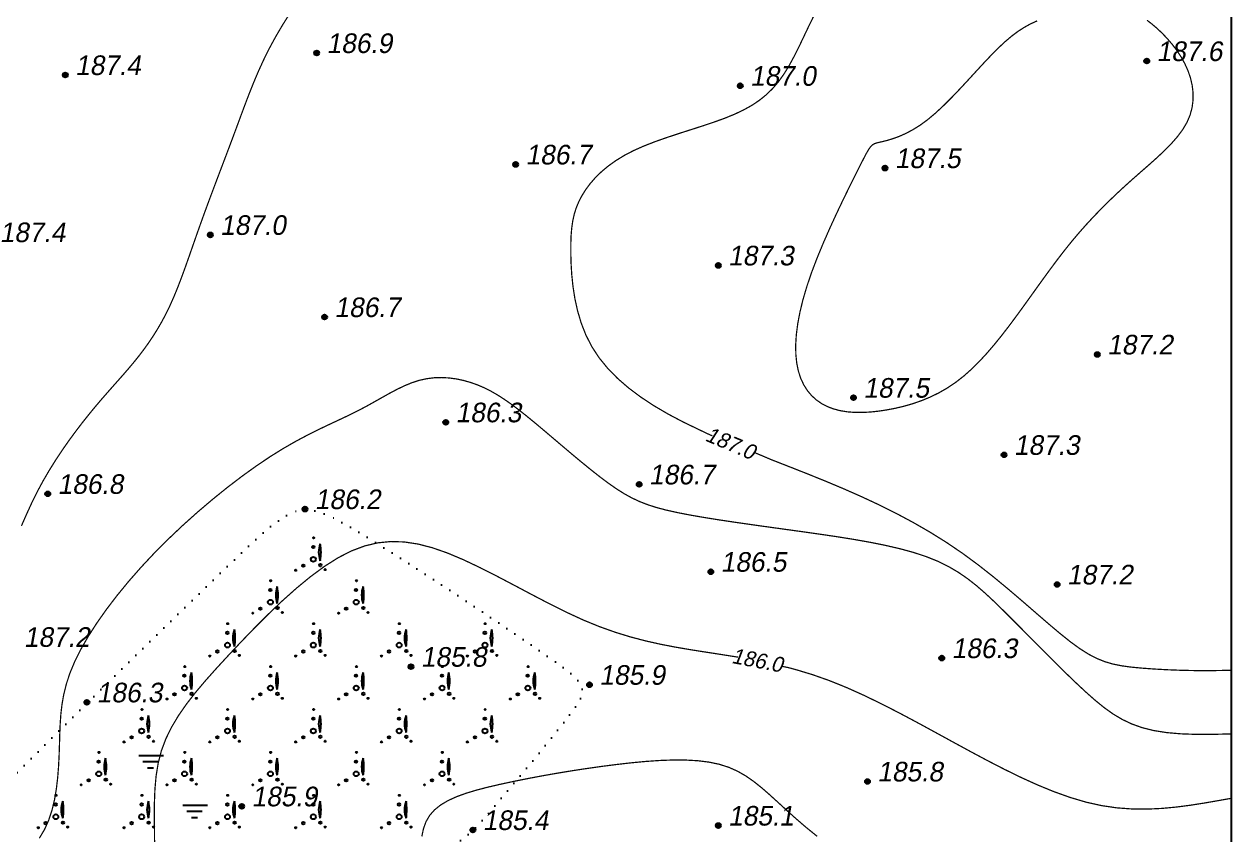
# Model space of a CAD drawing. Header units: millimetres. Extents: x 0 to 6474735, y 0 to 11273163.
# Drawn here: x 3234067.5 to 3234264.5, y 5635446.5 to 5635578.8 of the extents above; entities that cross this region are included whole.
import ezdxf
from ezdxf.enums import TextEntityAlignment as Align

# ---------------------------------------------------------------- set-up
doc = ezdxf.new("R2010")
doc.units = ezdxf.units.MM
doc.header["$PDMODE"] = 32
doc.header["$PDSIZE"] = 0.8
doc.linetypes.add('ADOT1', pattern=[1.6, 0.1, -1.5])
for name, color, linetype in [('БОЛОТА', 7, 'Continuous'), ('ВЫСОТЫ', 7, 'Continuous'), ('ГОРИЗОНТАЛИ', 22, 'Continuous'), ('ОШИБКИ', 7, 'Continuous'), ('ПИКЕТЫ', 7, 'Continuous'), ('ПУНКТЫ', 7, 'Continuous'), ('РАСТИТЕЛЬНОСТЬ', 7, 'Continuous'), ('ТОКА_СТ', 1, 'Continuous')]:
    doc.layers.add(name, color=color, linetype=linetype)
doc.styles.add('grad', font='grad.shx')
doc.styles.add('universw', font='universw.shx', dxfattribs={"oblique": 10})

# ---------------------------------------------------------------- blocks, each defined once
blk = doc.blocks.new('POINTINV')
at = {"layer": 'ПУНКТЫ', "color": 0, "linetype": 'Continuous'}
blk.add_point((0, 0), dxfattribs=at)
at = {"layer": 'ВЫСОТЫ', "color": 0, "style": 'grad', "width": 0.7}
blk.add_attdef('POINT_H', (1.6, -0.8), '', height=1.65, dxfattribs=at)
at = {"layer": 'ОШИБКИ', "color": 0, "linetype": 'Continuous', "style": 'grad', "width": 0.7, "flags": 1}
blk.add_attdef('POINT_MX', text='', height=1.65, dxfattribs=at).set_placement((-4.2077, 4.453385), align=Align.RIGHT)
blk.add_attdef('POINT_MY', (2.8923, 4.253385), '', height=1.65, dxfattribs=at)
blk = doc.blocks.new('piket')
at = {"layer": 'ПИКЕТЫ', "linetype": 'Continuous'}
h = blk.add_hatch(color=7, dxfattribs=at)
edge = h.paths.add_edge_path()
edge.add_arc((0, 0), 0.3, 0, 360)
at = {"layer": 'ПИКЕТЫ', "color": 7, "linetype": 'Continuous'}
blk.add_circle((0, 0), 0.3, dxfattribs=at)
at = {"layer": 'ВЫСОТЫ', "style": 'universw', "oblique": 6}
blk.add_attdef('H', (1.88, -0.23), '', height=2, dxfattribs=at)
at = {"layer": 'ТОКА_СТ', "style": 'universw', "oblique": 6, "flags": 1}
blk.add_attdef('POINT', text='', height=2, dxfattribs=at).set_placement((0, -2.79), align=Align.CENTER)
blk = doc.blocks.new('396_2')
at = {"linetype": 'Continuous'}
h = blk.add_hatch(color=7, dxfattribs=at)
edge = h.paths.add_edge_path()
edge.add_arc((-0.02, 2), 0.2, 0, 360)
edge = h.paths.add_edge_path()
edge.add_arc((0.04, 3.5), 0.1, 0, 360)
edge = h.paths.add_edge_path()
edge.add_arc((1.16, -0.95), 0.2, 0, 360)
edge = h.paths.add_edge_path()
edge.add_arc((-1.64, -1.04), 0.2, 0, 360)
edge = h.paths.add_edge_path()
edge.add_arc((-2.87, -1.79), 0.1, 0, 360)
edge = h.paths.add_edge_path()
edge.add_arc((1.93, -1.68), 0.1, 0, 360)
edge = h.paths.add_edge_path()
edge.add_arc((4.84, 1.15), 3.97, 159.5865, 200.4135)
edge.add_arc((-5.66, 1.15), 6.92, 348.4472, 371.5529)
at = {"color": 7, "linetype": 'Continuous'}
for centre, radius in [((-0.02, 2), 0.2), ((0.04, 3.5), 0.1), ((0, 0), 0.4), ((-2.87, -1.79), 0.1), ((-1.64, -1.04), 0.2), ((1.16, -0.95), 0.2), ((1.93, -1.68), 0.1)]:
    blk.add_circle(centre, radius, dxfattribs=at)
for centre, radius, start, end in [((4.84, 1.15), 3.97, 159.5865, 200.4135), ((-5.66, 1.15), 6.92, 348.4472, 11.5529)]:
    blk.add_arc(centre, radius, start, end, dxfattribs=at)
blk = doc.blocks.new('468_1')
at = {"color": 0, "linetype": 'Continuous'}
for p, q in [((-1.904713, 2.041027), (2.099072, 2.041027)), ((1.243894, 0.996781), (-1.243894, 0.996781)), ((-0.505332, 0), (0.46646, 0))]:
    blk.add_line(p, q, dxfattribs=at)

msp = doc.modelspace()

# ---------------------------------------------------------------- linework, layer by layer
at = {"color": 7, "lineweight": 18}
msp.add_lwpolyline([(3233108.398, 5636373.935), (3234264.428, 5636373.965), (3234264.435, 5634883.717), (3233108.432, 5634883.638)], close=True, dxfattribs=at)
at = {"color": 7, "linetype": 'Continuous'}
msp.add_lwpolyline([(3233108.398, 5636373.935), (3234264.428, 5636373.965), (3234264.428, 5634993.959), (3233893.929, 5634993.934), (3233893.929, 5634883.692), (3233108.432, 5634883.692)], close=True, dxfattribs=at)
at = {"layer": 'ГОРИЗОНТАЛИ', "color": 34, "linetype": 'Continuous', "lineweight": 13, "const_width": 0.2}
for points in [[(3234067.096, 5635496.94), (3234067.911, 5635498.796), (3234068.755, 5635500.639), (3234069.652, 5635502.459), (3234070.616, 5635504.249), (3234071.638, 5635506.001), (3234072.703, 5635507.705), (3234073.798, 5635509.352), (3234074.906, 5635510.934), (3234076.014, 5635512.441), (3234077.106, 5635513.865), (3234078.167, 5635515.196), (3234079.185, 5635516.43), (3234080.163, 5635517.579), (3234081.103, 5635518.658), (3234082.01, 5635519.684), (3234082.888, 5635520.673), (3234083.742, 5635521.639), (3234084.574, 5635522.6), (3234085.39, 5635523.572), (3234086.193, 5635524.568), (3234086.981, 5635525.597), (3234087.753, 5635526.667), (3234088.508, 5635527.783), (3234089.243, 5635528.953), (3234089.958, 5635530.183), (3234090.65, 5635531.48), (3234091.317, 5635532.852), (3234091.961, 5635534.303), (3234092.585, 5635535.829), (3234093.197, 5635537.425), (3234093.804, 5635539.084), (3234094.413, 5635540.802), (3234095.031, 5635542.571), (3234095.665, 5635544.388), (3234096.322, 5635546.245), (3234097.006, 5635548.136), (3234097.715, 5635550.055), (3234098.44, 5635551.992), (3234099.176, 5635553.941), (3234099.916, 5635555.893), (3234100.654, 5635557.841), (3234101.384, 5635559.776), (3234102.098, 5635561.691), (3234102.795, 5635563.579), (3234103.489, 5635565.448), (3234104.195, 5635567.303), (3234104.931, 5635569.153), (3234105.715, 5635571.005), (3234106.563, 5635572.867), (3234107.493, 5635574.746), (3234108.523, 5635576.651), (3234109.661, 5635578.585), (3234110.886, 5635580.538)], [(3234179.81, 5635511.612), (3234179.008, 5635511.958), (3234177.707, 5635512.587), (3234175.078, 5635513.85), (3234172.594, 5635515.16), (3234170.268, 5635516.523), (3234168.108, 5635517.945), (3234166.125, 5635519.432), (3234164.326, 5635520.991), (3234162.723, 5635522.627), (3234161.323, 5635524.347), (3234160.136, 5635526.157), (3234159.166, 5635528.057), (3234158.397, 5635530.021), (3234157.804, 5635532.017), (3234157.365, 5635534.013), (3234157.059, 5635535.976), (3234156.861, 5635537.875), (3234156.75, 5635539.678), (3234156.702, 5635541.352), (3234156.701, 5635542.874), (3234156.749, 5635544.256), (3234156.853, 5635545.52), (3234157.023, 5635546.685), (3234157.266, 5635547.772), (3234157.589, 5635548.804), (3234158.002, 5635549.799), (3234158.511, 5635550.78), (3234159.125, 5635551.762), (3234159.851, 5635552.742), (3234160.697, 5635553.713), (3234161.669, 5635554.667), (3234162.776, 5635555.596), (3234164.025, 5635556.493), (3234165.422, 5635557.35), (3234166.976, 5635558.159), (3234168.686, 5635558.915), (3234170.52, 5635559.626), (3234172.437, 5635560.3), (3234174.399, 5635560.947), (3234176.366, 5635561.576), (3234178.297, 5635562.197), (3234180.152, 5635562.82), (3234181.893, 5635563.453), (3234183.488, 5635564.108), (3234184.941, 5635564.799), (3234186.268, 5635565.544), (3234187.481, 5635566.358), (3234188.595, 5635567.259), (3234189.623, 5635568.261), (3234190.58, 5635569.383), (3234191.479, 5635570.64), (3234192.334, 5635572.04), (3234193.155, 5635573.557), (3234193.954, 5635575.154), (3234194.741, 5635576.798), (3234195.526, 5635578.451), (3234196.321, 5635580.079)], [(3234070.008, 5635445.983), (3234070.857, 5635447.401), (3234071.543, 5635448.937), (3234072.082, 5635450.577), (3234072.493, 5635452.296), (3234072.794, 5635454.069), (3234073.006, 5635455.872), (3234073.147, 5635457.681), (3234073.237, 5635459.47), (3234073.296, 5635461.214), (3234073.344, 5635462.899), (3234073.408, 5635464.539), (3234073.518, 5635466.157), (3234073.703, 5635467.778), (3234073.991, 5635469.425), (3234074.412, 5635471.122), (3234074.994, 5635472.892), (3234075.767, 5635474.759), (3234076.752, 5635476.74), (3234077.944, 5635478.822), (3234079.33, 5635480.99), (3234080.897, 5635483.223), (3234082.634, 5635485.503), (3234084.526, 5635487.814), (3234086.561, 5635490.136), (3234088.727, 5635492.451), (3234091.009, 5635494.74), (3234093.377, 5635496.983), (3234095.803, 5635499.158), (3234098.256, 5635501.243), (3234100.704, 5635503.218), (3234103.118, 5635505.06), (3234105.467, 5635506.748), (3234107.721, 5635508.261), (3234109.855, 5635509.585), (3234111.871, 5635510.739), (3234113.775, 5635511.753), (3234115.576, 5635512.652), (3234117.281, 5635513.465), (3234118.897, 5635514.22), (3234120.432, 5635514.943), (3234121.894, 5635515.664), (3234123.289, 5635516.401), (3234124.627, 5635517.143), (3234125.918, 5635517.873), (3234127.172, 5635518.572), (3234128.398, 5635519.22), (3234129.605, 5635519.799), (3234130.803, 5635520.29), (3234132.002, 5635520.676), (3234133.208, 5635520.94), (3234134.419, 5635521.088), (3234135.629, 5635521.125), (3234136.832, 5635521.06), (3234138.023, 5635520.901), (3234139.196, 5635520.654), (3234140.346, 5635520.328), (3234141.466, 5635519.93), (3234142.556, 5635519.465), (3234143.628, 5635518.929), (3234144.699, 5635518.317), (3234145.788, 5635517.622), (3234146.912, 5635516.838), (3234148.087, 5635515.959), (3234149.331, 5635514.979), (3234150.661, 5635513.892), (3234152.088, 5635512.699), (3234153.593, 5635511.425), (3234155.15, 5635510.103), (3234156.732, 5635508.765), (3234158.315, 5635507.445), (3234159.871, 5635506.175), (3234161.376, 5635504.987), (3234162.803, 5635503.915), (3234164.138, 5635502.981), (3234165.412, 5635502.178), (3234166.667, 5635501.486), (3234167.948, 5635500.889), (3234169.297, 5635500.367), (3234170.756, 5635499.904), (3234172.369, 5635499.482), (3234174.177, 5635499.082), (3234176.213, 5635498.689), (3234178.456, 5635498.3), (3234180.875, 5635497.914), (3234183.44, 5635497.529), (3234186.117, 5635497.143), (3234188.876, 5635496.757), (3234191.686, 5635496.368), (3234194.514, 5635495.976), (3234197.332, 5635495.577), (3234200.113, 5635495.165), (3234202.834, 5635494.73), (3234205.472, 5635494.264), (3234208.002, 5635493.757), (3234210.402, 5635493.201), (3234212.647, 5635492.587), (3234214.713, 5635491.906), (3234216.588, 5635491.149), (3234218.298, 5635490.309), (3234219.882, 5635489.38), (3234221.376, 5635488.355), (3234222.819, 5635487.227), (3234224.248, 5635485.991), (3234225.701, 5635484.64), (3234227.216, 5635483.166), (3234228.819, 5635481.57), (3234230.496, 5635479.882), (3234232.223, 5635478.137), (3234233.974, 5635476.371), (3234235.726, 5635474.619), (3234237.452, 5635472.918), (3234239.13, 5635471.304), (3234240.732, 5635469.811), (3234242.248, 5635468.47), (3234243.71, 5635467.283), (3234245.162, 5635466.248), (3234246.651, 5635465.36), (3234248.221, 5635464.617), (3234249.917, 5635464.014), (3234251.785, 5635463.549), (3234253.868, 5635463.217), (3234256.197, 5635463.014), (3234258.733, 5635462.923), (3234261.423, 5635462.925), (3234264.212, 5635463.002), (3234264.428, 5635463.012)], [(3234264.428, 5635473.39), (3234263.954, 5635473.371), (3234261.29, 5635473.321), (3234258.713, 5635473.326), (3234256.25, 5635473.377), (3234253.932, 5635473.468), (3234251.787, 5635473.588), (3234249.843, 5635473.731), (3234248.117, 5635473.895), (3234246.57, 5635474.104), (3234245.15, 5635474.389), (3234243.806, 5635474.782), (3234242.486, 5635475.314), (3234241.14, 5635476.015), (3234239.715, 5635476.917), (3234238.16, 5635478.05), (3234236.434, 5635479.434), (3234234.543, 5635481.032), (3234232.501, 5635482.797), (3234230.326, 5635484.682), (3234228.031, 5635486.639), (3234225.634, 5635488.619), (3234223.149, 5635490.575), (3234220.593, 5635492.459), (3234217.979, 5635494.234), (3234215.311, 5635495.899), (3234212.591, 5635497.467), (3234209.82, 5635498.948), (3234206.999, 5635500.353), (3234204.131, 5635501.693), (3234201.216, 5635502.98), (3234198.257, 5635504.224), (3234195.259, 5635505.435), (3234192.242, 5635506.625), (3234189.23, 5635507.802), (3234188.02, 5635508.324), (3234186.525, 5635508.951)], [(3234196.886, 5635446.295), (3234195.046, 5635447.788), (3234193.354, 5635449.248), (3234191.801, 5635450.646), (3234190.372, 5635451.956), (3234189.037, 5635453.168), (3234187.759, 5635454.276), (3234186.502, 5635455.274), (3234185.228, 5635456.156), (3234183.902, 5635456.915), (3234182.488, 5635457.545), (3234180.948, 5635458.04), (3234179.256, 5635458.397), (3234177.417, 5635458.625), (3234175.446, 5635458.737), (3234173.359, 5635458.746), (3234171.17, 5635458.665), (3234168.893, 5635458.507), (3234166.545, 5635458.284), (3234164.139, 5635458.009), (3234161.691, 5635457.694), (3234159.224, 5635457.345), (3234156.757, 5635456.966), (3234154.313, 5635456.562), (3234151.914, 5635456.138), (3234149.582, 5635455.697), (3234147.338, 5635455.245), (3234145.204, 5635454.786), (3234143.2, 5635454.322), (3234141.338, 5635453.84), (3234139.628, 5635453.325), (3234138.078, 5635452.762), (3234136.7, 5635452.135), (3234135.503, 5635451.43), (3234134.497, 5635450.63), (3234133.691, 5635449.722), (3234133.089, 5635448.691), (3234132.669, 5635447.541), (3234132.4, 5635446.274)]]:
    msp.add_lwpolyline(points, dxfattribs=at)
at = {"layer": 'ГОРИЗОНТАЛИ', "color": 34, "linetype": 'Continuous', "lineweight": 13, "const_width": 0.2, "flags": 128}
msp.add_lwpolyline([(3234250.692, 5635579.4), (3234251.495, 5635578.785), (3234252.325, 5635578.078), (3234253.163, 5635577.287), (3234253.991, 5635576.42), (3234254.793, 5635575.482), (3234255.549, 5635574.483), (3234256.242, 5635573.429), (3234256.854, 5635572.328), (3234257.369, 5635571.186), (3234257.773, 5635570.013), (3234258.054, 5635568.816), (3234258.201, 5635567.603), (3234258.202, 5635566.381), (3234258.045, 5635565.16), (3234257.719, 5635563.946), (3234257.21, 5635562.747), (3234256.515, 5635561.57), (3234255.652, 5635560.411), (3234254.648, 5635559.266), (3234253.528, 5635558.127), (3234252.318, 5635556.991), (3234251.044, 5635555.852), (3234249.732, 5635554.705), (3234248.409, 5635553.544), (3234247.095, 5635552.364), (3234245.796, 5635551.162), (3234244.512, 5635549.933), (3234243.246, 5635548.675), (3234241.997, 5635547.383), (3234240.766, 5635546.055), (3234239.556, 5635544.686), (3234238.365, 5635543.273), (3234237.195, 5635541.815), (3234236.042, 5635540.317), (3234234.902, 5635538.788), (3234233.772, 5635537.237), (3234232.645, 5635535.672), (3234231.52, 5635534.101), (3234230.391, 5635532.533), (3234229.254, 5635530.975), (3234228.106, 5635529.437), (3234226.942, 5635527.932), (3234225.76, 5635526.473), (3234224.557, 5635525.073), (3234223.329, 5635523.744), (3234222.073, 5635522.501), (3234220.787, 5635521.357), (3234219.465, 5635520.325), (3234218.108, 5635519.414), (3234216.722, 5635518.62), (3234215.314, 5635517.935), (3234213.894, 5635517.35), (3234212.469, 5635516.856), (3234211.047, 5635516.447), (3234209.637, 5635516.113), (3234208.247, 5635515.847), (3234206.884, 5635515.641), (3234205.555, 5635515.501), (3234204.264, 5635515.433), (3234203.018, 5635515.441), (3234201.821, 5635515.534), (3234200.679, 5635515.716), (3234199.597, 5635515.995), (3234198.581, 5635516.376), (3234197.636, 5635516.865), (3234196.769, 5635517.465), (3234195.985, 5635518.177), (3234195.292, 5635519.004), (3234194.696, 5635519.947), (3234194.203, 5635521.01), (3234193.819, 5635522.193), (3234193.552, 5635523.499), (3234193.407, 5635524.93), (3234193.386, 5635526.483), (3234193.492, 5635528.158), (3234193.727, 5635529.953), (3234194.092, 5635531.867), (3234194.59, 5635533.896), (3234195.223, 5635536.041), (3234195.991, 5635538.299), (3234196.892, 5635540.659), (3234197.892, 5635543.073), (3234198.952, 5635545.485), (3234200.033, 5635547.837), (3234201.097, 5635550.072), (3234202.104, 5635552.134), (3234203.015, 5635553.964), (3234203.791, 5635555.507), (3234204.406, 5635556.722), (3234204.887, 5635557.64), (3234205.271, 5635558.306), (3234205.597, 5635558.768), (3234205.905, 5635559.072), (3234206.233, 5635559.267), (3234206.621, 5635559.398), (3234207.106, 5635559.513), (3234207.72, 5635559.654), (3234208.46, 5635559.846), (3234209.313, 5635560.108), (3234210.271, 5635560.462), (3234211.32, 5635560.925), (3234212.45, 5635561.52), (3234213.65, 5635562.265), (3234214.908, 5635563.182), (3234216.213, 5635564.279), (3234217.55, 5635565.525), (3234218.903, 5635566.878), (3234220.256, 5635568.296), (3234221.593, 5635569.739), (3234222.9, 5635571.163), (3234224.16, 5635572.527), (3234225.358, 5635573.79), (3234226.484, 5635574.918), (3234227.552, 5635575.914), (3234228.584, 5635576.788), (3234229.6, 5635577.552), (3234230.621, 5635578.217), (3234231.667, 5635578.795), (3234232.759, 5635579.295)], dxfattribs=at)
at = {"layer": 'ГОРИЗОНТАЛИ', "color": 34, "linetype": 'Continuous', "lineweight": 18, "const_width": 0.2}
for points in [[(3234183.971, 5635475.529), (3234183.296, 5635475.627), (3234180.846, 5635476.015), (3234178.43, 5635476.387), (3234176.041, 5635476.765), (3234173.665, 5635477.174), (3234171.286, 5635477.636), (3234168.887, 5635478.175), (3234166.45, 5635478.814), (3234163.96, 5635479.578), (3234161.4, 5635480.489), (3234158.753, 5635481.571), (3234156.011, 5635482.835), (3234153.196, 5635484.238), (3234150.341, 5635485.726), (3234147.476, 5635487.245), (3234144.632, 5635488.738), (3234141.841, 5635490.152), (3234139.135, 5635491.431), (3234136.543, 5635492.521), (3234134.089, 5635493.374), (3234131.754, 5635493.974), (3234129.512, 5635494.312), (3234127.336, 5635494.377), (3234125.199, 5635494.162), (3234123.074, 5635493.656), (3234120.934, 5635492.851), (3234118.752, 5635491.738), (3234116.51, 5635490.317), (3234114.223, 5635488.631), (3234111.916, 5635486.732), (3234109.612, 5635484.672), (3234107.335, 5635482.503), (3234105.109, 5635480.278), (3234102.958, 5635478.049), (3234100.906, 5635475.869), (3234098.975, 5635473.776), (3234097.179, 5635471.764), (3234095.53, 5635469.812), (3234094.04, 5635467.9), (3234092.722, 5635466.007), (3234091.588, 5635464.113), (3234090.649, 5635462.198), (3234089.917, 5635460.242), (3234089.398, 5635458.228), (3234089.061, 5635456.154), (3234088.869, 5635454.023), (3234088.785, 5635451.838), (3234088.773, 5635449.599), (3234088.794, 5635447.31), (3234088.812, 5635444.973)], [(3234264.428, 5635452.495), (3234264.386, 5635452.488), (3234262.227, 5635452.104), (3234260.022, 5635451.721), (3234257.766, 5635451.367), (3234255.46, 5635451.067), (3234253.107, 5635450.847), (3234250.711, 5635450.735), (3234248.272, 5635450.756), (3234245.795, 5635450.937), (3234243.28, 5635451.303), (3234240.732, 5635451.874), (3234238.148, 5635452.638), (3234235.528, 5635453.574), (3234232.871, 5635454.662), (3234230.176, 5635455.884), (3234227.442, 5635457.219), (3234224.668, 5635458.647), (3234221.852, 5635460.149), (3234218.998, 5635461.703), (3234216.114, 5635463.282), (3234213.213, 5635464.858), (3234210.31, 5635466.402), (3234207.415, 5635467.885), (3234204.543, 5635469.279), (3234201.705, 5635470.555), (3234198.915, 5635471.684), (3234196.183, 5635472.647), (3234193.508, 5635473.457), (3234192.23, 5635473.807), (3234191.05, 5635474.049)]]:
    msp.add_lwpolyline(points, dxfattribs=at)
at = {"layer": 'РАСТИТЕЛЬНОСТЬ', "color": 7, "linetype": 'ADOT1', "flags": 128}
msp.add_lwpolyline([(3234015.99, 5635368.543), (3234014.784, 5635369.905), (3234013.863, 5635371.04), (3234013.221, 5635372.02), (3234012.852, 5635372.918), (3234012.749, 5635373.808), (3234012.907, 5635374.761), (3234013.319, 5635375.851), (3234013.979, 5635377.151), (3234014.873, 5635378.709), (3234015.956, 5635380.479), (3234017.175, 5635382.392), (3234018.478, 5635384.378), (3234019.811, 5635386.366), (3234021.121, 5635388.286), (3234022.355, 5635390.07), (3234023.461, 5635391.646), (3234024.402, 5635392.97), (3234025.209, 5635394.094), (3234025.927, 5635395.098), (3234026.605, 5635396.058), (3234027.287, 5635397.054), (3234028.022, 5635398.162), (3234028.855, 5635399.462), (3234029.834, 5635401.03), (3234030.988, 5635402.918), (3234032.286, 5635405.068), (3234033.677, 5635407.393), (3234035.114, 5635409.81), (3234036.546, 5635412.231), (3234037.924, 5635414.571), (3234039.2, 5635416.746), (3234040.325, 5635418.669), (3234041.263, 5635420.279), (3234042.037, 5635421.618), (3234042.684, 5635422.748), (3234043.239, 5635423.734), (3234043.739, 5635424.641), (3234044.221, 5635425.533), (3234044.721, 5635426.474), (3234045.275, 5635427.53), (3234045.911, 5635428.746), (3234046.615, 5635430.099), (3234047.367, 5635431.546), (3234048.143, 5635433.046), (3234048.923, 5635434.557), (3234049.684, 5635436.036), (3234050.404, 5635437.441), (3234051.061, 5635438.732), (3234051.657, 5635439.891), (3234052.285, 5635441.011), (3234053.06, 5635442.209), (3234054.1, 5635443.604), (3234055.52, 5635445.313), (3234057.437, 5635447.453), (3234059.968, 5635450.144), (3234063.227, 5635453.503), (3234067.279, 5635457.593), (3234071.966, 5635462.268), (3234077.079, 5635467.325), (3234082.409, 5635472.563), (3234087.746, 5635477.781), (3234092.878, 5635482.775), (3234097.598, 5635487.346), (3234101.695, 5635491.29), (3234105.025, 5635494.448), (3234107.709, 5635496.818), (3234109.935, 5635498.44), (3234111.889, 5635499.354), (3234113.759, 5635499.6), (3234115.731, 5635499.218), (3234117.993, 5635498.247), (3234120.731, 5635496.728), (3234124.073, 5635494.713), (3234127.91, 5635492.31), (3234132.07, 5635489.639), (3234136.384, 5635486.819), (3234140.682, 5635483.971), (3234144.793, 5635481.216), (3234148.548, 5635478.673), (3234151.777, 5635476.462), (3234154.346, 5635474.668), (3234156.268, 5635473.229), (3234157.59, 5635472.05), (3234158.363, 5635471.032), (3234158.633, 5635470.08), (3234158.45, 5635469.095), (3234157.863, 5635467.982), (3234156.92, 5635466.643), (3234155.674, 5635465.011), (3234154.192, 5635463.138), (3234152.546, 5635461.103), (3234150.809, 5635458.988), (3234149.051, 5635456.873), (3234147.346, 5635454.839), (3234145.764, 5635452.968), (3234144.378, 5635451.339), (3234143.238, 5635450.01), (3234142.311, 5635448.951), (3234141.542, 5635448.105), (3234140.877, 5635447.417), (3234140.261, 5635446.833), (3234139.638, 5635446.298), (3234138.956, 5635445.756), (3234138.159, 5635445.153), (3234137.208, 5635444.448), (3234136.131, 5635443.657), (3234134.97, 5635442.81), (3234133.767, 5635441.938), (3234132.566, 5635441.07), (3234131.409, 5635440.237), (3234130.339, 5635439.469), (3234129.399, 5635438.796), (3234128.614, 5635438.234), (3234127.942, 5635437.743), (3234127.322, 5635437.27), (3234126.693, 5635436.76), (3234125.995, 5635436.159), (3234125.169, 5635435.414), (3234124.153, 5635434.469), (3234122.888, 5635433.272), (3234121.336, 5635431.789), (3234119.551, 5635430.077), (3234117.611, 5635428.21), (3234115.592, 5635426.265), (3234113.572, 5635424.32), (3234111.628, 5635422.45), (3234109.836, 5635420.732), (3234108.275, 5635419.242), (3234106.997, 5635418.032), (3234105.957, 5635417.052), (3234105.087, 5635416.226), (3234104.316, 5635415.481), (3234103.576, 5635414.741), (3234102.799, 5635413.93), (3234101.914, 5635412.975), (3234100.854, 5635411.799), (3234099.57, 5635410.354), (3234098.101, 5635408.685), (3234096.507, 5635406.865), (3234094.85, 5635404.966), (3234093.189, 5635403.059), (3234091.584, 5635401.217), (3234090.097, 5635399.512), (3234088.787, 5635398.014), (3234087.694, 5635396.774), (3234086.776, 5635395.749), (3234085.97, 5635394.871), (3234085.213, 5635394.076), (3234084.443, 5635393.296), (3234083.597, 5635392.467), (3234082.612, 5635391.522), (3234081.425, 5635390.395), (3234079.994, 5635389.041), (3234078.365, 5635387.502), (3234076.601, 5635385.838), (3234074.77, 5635384.113), (3234072.935, 5635382.387), (3234071.163, 5635380.723), (3234069.519, 5635379.184), (3234068.069, 5635377.83), (3234066.852, 5635376.702), (3234065.812, 5635375.752), (3234064.866, 5635374.907), (3234063.931, 5635374.098), (3234062.926, 5635373.253), (3234061.766, 5635372.302), (3234060.372, 5635371.174), (3234058.658, 5635369.798), (3234056.575, 5635368.129), (3234054.192, 5635366.223), (3234051.61, 5635364.162), (3234048.931, 5635362.03), (3234046.256, 5635359.908), (3234043.686, 5635357.879), (3234041.321, 5635356.024), (3234039.264, 5635354.427), (3234037.583, 5635353.156), (3234036.224, 5635352.226), (3234035.1, 5635351.637), (3234034.124, 5635351.391), (3234033.21, 5635351.488), (3234032.271, 5635351.931), (3234031.221, 5635352.719), (3234029.972, 5635353.854), (3234028.465, 5635355.323), (3234026.745, 5635357.059), (3234024.885, 5635358.981), (3234022.955, 5635361.007), (3234021.029, 5635363.058), (3234019.178, 5635365.051), (3234017.475, 5635366.907)], close=True, dxfattribs=at)

# ---------------------------------------------------------------- block references
at = {"layer": 'БОЛОТА', "color": 3, "linetype": 'Continuous'}
for p in [(3234088.155, 5635457.464, 377.73), (3234095.339, 5635449.351, 377.73)]:
    msp.add_blockref('468_1', p, dxfattribs=at)
at = {"layer": 'ПИКЕТЫ', "color": 7}
ref = msp.add_blockref('piket', (3234115.259, 5635574.055, 502.381), dxfattribs=dict(at, xscale=1.333333333333333, yscale=1.333333333333333, zscale=1.333333333333333))
ref.add_attrib('H', '186.9', (3234116.855, 5635574.055, 502.381), dxfattribs={"layer": 'ВЫСОТЫ', "height": 3.2, "style": 'universw', "oblique": 10})
ref = msp.add_blockref('piket', (3234250.652, 5635572.748, 502.381), dxfattribs=dict(at, xscale=1.333333333333333, yscale=1.333333333333333, zscale=1.333333333333333))
ref.add_attrib('H', '187.6', (3234252.248, 5635572.748, 502.381), dxfattribs={"layer": 'ВЫСОТЫ', "height": 3.2, "style": 'universw', "oblique": 10})
ref = msp.add_blockref('piket', (3234074.25, 5635570.465, 502.381), dxfattribs=dict(at, xscale=1.333333333333333, yscale=1.333333333333333, zscale=1.333333333333333))
ref.add_attrib('H', '187.4', (3234075.846, 5635570.465, 502.381), dxfattribs={"layer": 'ВЫСОТЫ', "height": 3.2, "style": 'universw', "oblique": 10})
ref = msp.add_blockref('piket', (3234184.344, 5635568.719, 502.381), dxfattribs=dict(at, xscale=1.333333333333333, yscale=1.333333333333333, zscale=1.333333333333333))
ref.add_attrib('H', '187.0', (3234185.94, 5635568.719, 502.381), dxfattribs={"layer": 'ВЫСОТЫ', "height": 3.2, "style": 'universw', "oblique": 10})
ref = msp.add_blockref('piket', (3234147.715, 5635555.885, 502.381), dxfattribs=dict(at, xscale=1.333333333333333, yscale=1.333333333333333, zscale=1.333333333333333))
ref.add_attrib('H', '186.7', (3234149.311, 5635555.885, 502.381), dxfattribs={"layer": 'ВЫСОТЫ', "height": 3.2, "style": 'universw', "oblique": 10})
ref = msp.add_blockref('piket', (3234207.955, 5635555.288, 502.381), dxfattribs=dict(at, xscale=1.333333333333333, yscale=1.333333333333333, zscale=1.333333333333333))
ref.add_attrib('H', '187.5', (3234209.551, 5635555.288, 502.381), dxfattribs={"layer": 'ВЫСОТЫ', "height": 3.2, "style": 'universw', "oblique": 10})
ref = msp.add_blockref('piket', (3234097.896, 5635544.391, 502.381), dxfattribs=dict(at, xscale=1.333333333333333, yscale=1.333333333333333, zscale=1.333333333333333))
ref.add_attrib('H', '187.0', (3234099.492, 5635544.391, 502.381), dxfattribs={"layer": 'ВЫСОТЫ', "height": 3.2, "style": 'universw', "oblique": 10})
ref = msp.add_blockref('piket', (3234061.94, 5635543.21, 502.381), dxfattribs=dict(at, xscale=1.333333333333333, yscale=1.333333333333333, zscale=1.333333333333333))
ref.add_attrib('H', '187.4', (3234063.536, 5635543.21, 502.381), dxfattribs={"layer": 'ВЫСОТЫ', "height": 3.2, "style": 'universw', "oblique": 10})
ref = msp.add_blockref('piket', (3234180.758, 5635539.413, 502.381), dxfattribs=dict(at, xscale=1.333333333333333, yscale=1.333333333333333, zscale=1.333333333333333))
ref.add_attrib('H', '187.3', (3234182.354, 5635539.413, 502.381), dxfattribs={"layer": 'ВЫСОТЫ', "height": 3.2, "style": 'universw', "oblique": 10})
ref = msp.add_blockref('piket', (3234116.543, 5635530.989, 502.381), dxfattribs=dict(at, xscale=1.333333333333333, yscale=1.333333333333333, zscale=1.333333333333333))
ref.add_attrib('H', '186.7', (3234118.139, 5635530.989, 502.381), dxfattribs={"layer": 'ВЫСОТЫ', "height": 3.2, "style": 'universw', "oblique": 10})
ref = msp.add_blockref('piket', (3234242.593, 5635524.89, 502.381), dxfattribs=dict(at, xscale=1.333333333333333, yscale=1.333333333333333, zscale=1.333333333333333))
ref.add_attrib('H', '187.2', (3234244.189, 5635524.89, 502.381), dxfattribs={"layer": 'ВЫСОТЫ', "height": 3.2, "style": 'universw', "oblique": 10})
ref = msp.add_blockref('piket', (3234202.822, 5635517.84, 502.381), dxfattribs=dict(at, xscale=1.333333333333333, yscale=1.333333333333333, zscale=1.333333333333333))
ref.add_attrib('H', '187.5', (3234204.418, 5635517.84, 502.381), dxfattribs={"layer": 'ВЫСОТЫ', "height": 3.2, "style": 'universw', "oblique": 10})
ref = msp.add_blockref('piket', (3234136.31, 5635513.827, 502.381), dxfattribs=dict(at, xscale=1.333333333333333, yscale=1.333333333333333, zscale=1.333333333333333))
ref.add_attrib('H', '186.3', (3234137.906, 5635513.827, 502.381), dxfattribs={"layer": 'ВЫСОТЫ', "height": 3.2, "style": 'universw', "oblique": 10})
ref = msp.add_blockref('piket', (3234227.375, 5635508.516, 502.381), dxfattribs=dict(at, xscale=1.333333333333333, yscale=1.333333333333333, zscale=1.333333333333333))
ref.add_attrib('H', '187.3', (3234228.971, 5635508.516, 502.381), dxfattribs={"layer": 'ВЫСОТЫ', "height": 3.2, "style": 'universw', "oblique": 10})
ref = msp.add_blockref('piket', (3234167.852, 5635503.699, 502.381), dxfattribs=dict(at, xscale=1.333333333333333, yscale=1.333333333333333, zscale=1.333333333333333))
ref.add_attrib('H', '186.7', (3234169.448, 5635503.699, 502.381), dxfattribs={"layer": 'ВЫСОТЫ', "height": 3.2, "style": 'universw', "oblique": 10})
ref = msp.add_blockref('piket', (3234071.386, 5635502.152, 502.381), dxfattribs=dict(at, xscale=1.333333333333333, yscale=1.333333333333333, zscale=1.333333333333333))
ref.add_attrib('H', '186.8', (3234072.982, 5635502.152, 502.381), dxfattribs={"layer": 'ВЫСОТЫ', "height": 3.2, "style": 'universw', "oblique": 10})
ref = msp.add_blockref('piket', (3234113.337, 5635499.668, 502.381), dxfattribs=dict(at, xscale=1.333333333333333, yscale=1.333333333333333, zscale=1.333333333333333))
ref.add_attrib('H', '186.2', (3234114.933, 5635499.668, 502.381), dxfattribs={"layer": 'ВЫСОТЫ', "height": 3.2, "style": 'universw', "oblique": 10})
ref = msp.add_blockref('piket', (3234179.542, 5635489.45, 502.381), dxfattribs=dict(at, xscale=1.333333333333333, yscale=1.333333333333333, zscale=1.333333333333333))
ref.add_attrib('H', '186.5', (3234181.138, 5635489.45, 502.381), dxfattribs={"layer": 'ВЫСОТЫ', "height": 3.2, "style": 'universw', "oblique": 10})
ref = msp.add_blockref('piket', (3234236.039, 5635487.377, 502.381), dxfattribs=dict(at, xscale=1.333333333333333, yscale=1.333333333333333, zscale=1.333333333333333))
ref.add_attrib('H', '187.2', (3234237.635, 5635487.377, 502.381), dxfattribs={"layer": 'ВЫСОТЫ', "height": 3.2, "style": 'universw', "oblique": 10})
ref = msp.add_blockref('piket', (3234217.214, 5635475.363, 502.381), dxfattribs=dict(at, xscale=1.333333333333333, yscale=1.333333333333333, zscale=1.333333333333333))
ref.add_attrib('H', '186.3', (3234218.81, 5635475.363, 502.381), dxfattribs={"layer": 'ВЫСОТЫ', "height": 3.2, "style": 'universw', "oblique": 10})
ref = msp.add_blockref('piket', (3234130.633, 5635473.958, 502.381), dxfattribs=dict(at, xscale=1.333333333333333, yscale=1.333333333333333, zscale=1.333333333333333))
ref.add_attrib('H', '185.8', (3234132.229, 5635473.958, 502.381), dxfattribs={"layer": 'ВЫСОТЫ', "height": 3.2, "style": 'universw', "oblique": 10})
ref = msp.add_blockref('piket', (3234159.75, 5635471.013, 502.381), dxfattribs=dict(at, xscale=1.333333333333333, yscale=1.333333333333333, zscale=1.333333333333333))
ref.add_attrib('H', '185.9', (3234161.346, 5635471.013, 502.381), dxfattribs={"layer": 'ВЫСОТЫ', "height": 3.2, "style": 'universw', "oblique": 10})
ref = msp.add_blockref('piket', (3234077.77, 5635468.147, 502.381), dxfattribs=dict(at, xscale=1.333333333333333, yscale=1.333333333333333, zscale=1.333333333333333))
ref.add_attrib('H', '186.3', (3234079.366, 5635468.147, 502.381), dxfattribs={"layer": 'ВЫСОТЫ', "height": 3.2, "style": 'universw', "oblique": 10})
ref = msp.add_blockref('piket', (3234205.092, 5635455.245, 502.381), dxfattribs=dict(at, xscale=1.333333333333333, yscale=1.333333333333333, zscale=1.333333333333333))
ref.add_attrib('H', '185.8', (3234206.688, 5635455.245, 502.381), dxfattribs={"layer": 'ВЫСОТЫ', "height": 3.2, "style": 'universw', "oblique": 10})
ref = msp.add_blockref('piket', (3234103.027, 5635451.192, 502.381), dxfattribs=dict(at, xscale=1.333333333333333, yscale=1.333333333333333, zscale=1.333333333333333))
ref.add_attrib('H', '185.9', (3234104.623, 5635451.192, 502.381), dxfattribs={"layer": 'ВЫСОТЫ', "height": 3.2, "style": 'universw', "oblique": 10})
ref = msp.add_blockref('piket', (3234140.734, 5635447.326, 502.381), dxfattribs=dict(at, xscale=1.333333333333333, yscale=1.333333333333333, zscale=1.333333333333333))
ref.add_attrib('H', '185.4', (3234142.33, 5635447.326, 502.381), dxfattribs={"layer": 'ВЫСОТЫ', "height": 3.2, "style": 'universw', "oblique": 10})
ref = msp.add_blockref('piket', (3234180.763, 5635448.048, 502.381), dxfattribs=dict(at, xscale=1.333333333333333, yscale=1.333333333333333, zscale=1.333333333333333))
ref.add_attrib('H', '185.1', (3234182.359, 5635448.048, 502.381), dxfattribs={"layer": 'ВЫСОТЫ', "height": 3.2, "style": 'universw', "oblique": 10})
at = {"layer": 'ПУНКТЫ', "color": 7, "linetype": 'Continuous'}
ref = msp.add_blockref('POINTINV', (3234062.857, 5635474.61), dxfattribs=at)
ref.add_attrib('POINT_H', '187.2', (3234067.482, 5635477.202), dxfattribs={"layer": 'ВЫСОТЫ', "color": 0, "height": 3.2, "style": 'universw', "oblique": 10})
at = {"layer": 'РАСТИТЕЛЬНОСТЬ', "color": 7, "linetype": 'Continuous'}
for p in [(3234114.704, 5635491.483, 377.73), (3234107.704, 5635484.483, 377.73), (3234121.704, 5635484.483, 377.73), (3234100.704, 5635477.483, 377.73), (3234114.704, 5635477.483, 377.73), (3234128.704, 5635477.483, 377.73), (3234142.704, 5635477.483, 377.73), (3234093.704, 5635470.483, 377.73), (3234107.704, 5635470.483, 377.73), (3234121.704, 5635470.483, 377.73), (3234135.704, 5635470.483, 377.73), (3234149.704, 5635470.483, 377.73), (3234086.704, 5635463.483, 377.73), (3234100.704, 5635463.483, 377.73), (3234114.704, 5635463.483, 377.73), (3234128.704, 5635463.483, 377.73), (3234142.704, 5635463.483, 377.73), (3234079.704, 5635456.483, 377.73), (3234093.704, 5635456.483, 377.73), (3234107.704, 5635456.483, 377.73), (3234121.704, 5635456.483, 377.73), (3234135.704, 5635456.483, 377.73), (3234072.704, 5635449.483, 377.73), (3234086.704, 5635449.483, 377.73), (3234100.704, 5635449.483, 377.73), (3234114.704, 5635449.483, 377.73), (3234128.704, 5635449.483, 377.73)]:
    msp.add_blockref('396_2', p, dxfattribs=at)

# ---------------------------------------------------------------- texts
at = {"layer": 'РАСТИТЕЛЬНОСТЬ', "color": 14, "linetype": 'Continuous', "style": 'universw', "oblique": 10}
for s, rotation, p in [('187.0', 337.2011, (3234182.32, 5635509.262, 377.73)), ('186.0', 349.0555, (3234186.926, 5635473.789, 377.73))]:
    msp.add_text(s, height=2.5, rotation=rotation, dxfattribs=at).set_placement(p, align=Align.CENTER)

doc.saveas('drawing.dxf')
